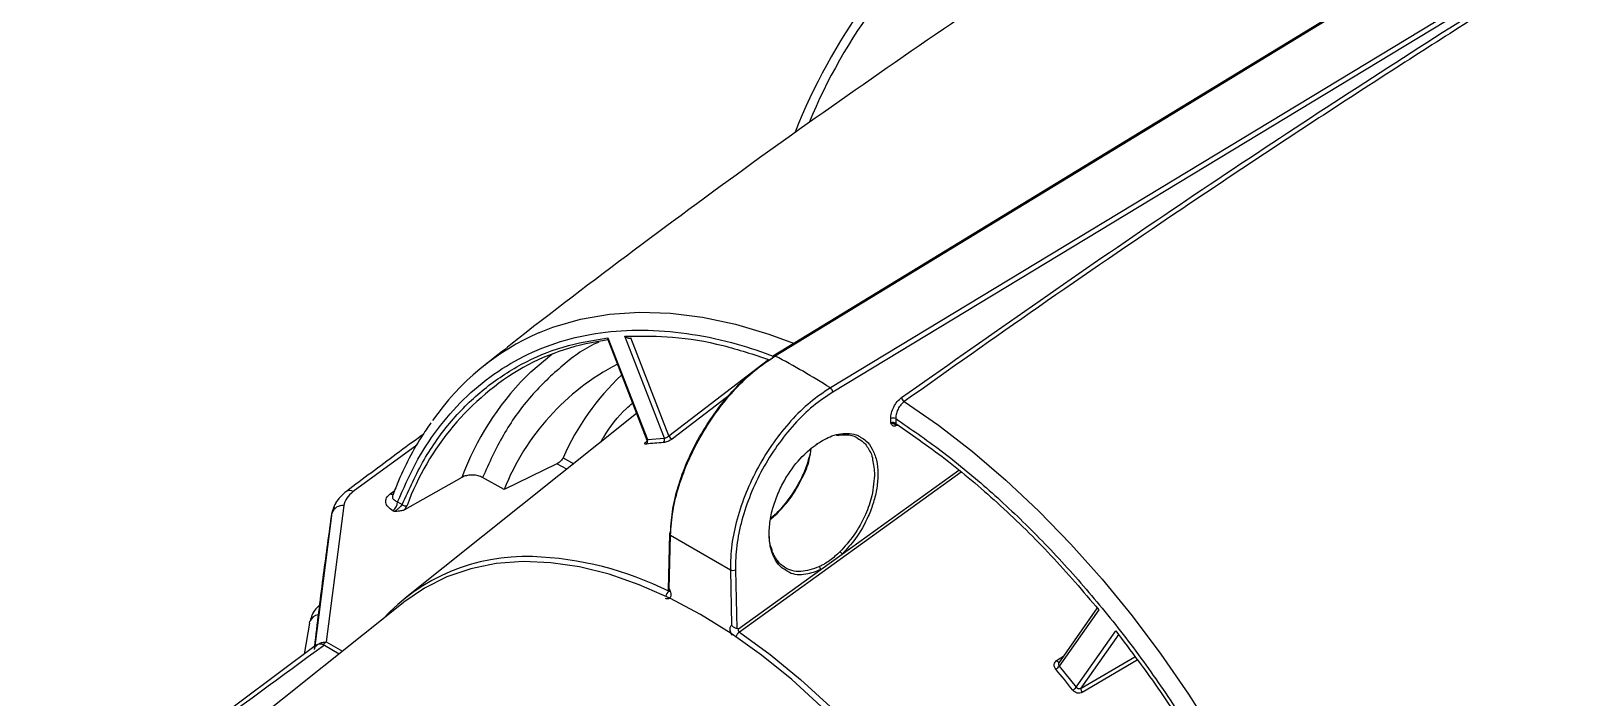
# Model space of a CAD drawing. Extents: x 17.1 to 113.1, y 3.8 to 84.5.
# Drawn here: x 18.74 to 25.23, y 9.67 to 12.47 of the extents above; entities that cross this region are included whole.
import ezdxf

# ---------------------------------------------------------------- set-up
doc = ezdxf.new("R2010")
doc.units = 0
doc.header["$MEASUREMENT"] = 0
doc.layers.add('OBJECT', color=7, linetype='CONTINUOUS')

msp = doc.modelspace()

# ---------------------------------------------------------------- linework, layer by layer
at = {"layer": 'OBJECT'}
for p, q in [((21.8732, 11.1011), (24.8677, 12.9267)), ((25.111, 12.7862), (22.1054, 10.967)), ((25.1213, 12.7687), (22.1158, 10.9495)), ((21.169, 11.1706), (21.3336, 10.7464)), ((21.1692, 11.1781), (21.3356, 10.7492)), ((21.4072, 10.7556), (21.2407, 11.1845)), ((21.2407, 11.1845), (21.259, 11.1841)), ((21.2581, 11.1758), (21.2676, 11.176)), ((21.4257, 10.7648), (21.2657, 11.1773)), ((21.4257, 10.7648), (21.8459, 11.0865)), ((21.8634, 11.0952), (21.8732, 11.1011)), ((21.6919, 10.9449), (21.4408, 10.7526)), ((21.29, 10.8587), (20.3167, 10.0822)), ((22.36, 10.8189), (22.3595, 10.8374)), ((22.3807, 10.8377), (22.3812, 10.8165)), ((22.3836, 10.8127), (22.3819, 10.8122)), ((20.3654, 10.7259), (20.0982, 10.5313)), ((21.3356, 10.7492), (21.4072, 10.7556)), ((20.9814, 10.6728), (21.026, 10.648)), ((20.5546, 10.5902), (20.3133, 10.4534)), ((20.7329, 10.5389), (20.6421, 10.5894)), ((20.955, 10.6474), (20.7329, 10.5389)), ((20.9963, 10.6244), (20.955, 10.6474)), ((22.6559, 10.6117), (21.723, 9.9395)), ((22.155, 10.2672), (22.6455, 10.6206)), ((20.2532, 10.5212), (20.2728, 10.5354)), ((20.0583, 10.4714), (19.9845, 9.8978)), ((20.0147, 10.4563), (20.0086, 10.441)), ((20.0112, 10.4533), (20.0088, 10.4415)), ((20.0134, 10.4568), (20.0114, 10.451)), ((20.0173, 10.4629), (20.0147, 10.4563)), ((20.285, 10.487), (20.3043, 10.4762)), ((20.0069, 10.4356), (19.9338, 9.8654)), ((20.0086, 10.441), (19.9357, 9.8695)), ((20.0085, 10.4396), (20.0069, 10.4356)), ((20.2709, 10.4466), (20.2644, 10.4502)), ((21.8714, 10.4309), (21.8529, 10.4176)), ((21.853, 10.4181), (21.8818, 10.4388)), ((21.8793, 10.4366), (21.8714, 10.4309)), ((21.4287, 10.353), (21.4233, 10.1188)), ((21.4279, 10.1201), (21.4331, 10.3466)), ((21.4331, 10.3466), (21.6848, 10.2013)), ((22.0649, 10.2022), (22.155, 10.2672)), ((21.6848, 10.2013), (21.69, 9.9687)), ((21.706, 10.2016), (21.7115, 9.9544)), ((21.7187, 9.9527), (22.0649, 10.2022)), ((20.3081, 10.0626), (18.742, 8.8133)), ((23.2281, 10.0409), (23.066, 9.8104)), ((23.2348, 10.0333), (23.0684, 9.7966)), ((19.9147, 9.9773), (19.8917, 9.8466)), ((21.7187, 9.9527), (21.7115, 9.9544)), ((23.1399, 9.7076), (23.3063, 9.9444)), ((19.9443, 9.886), (18.9941, 9.1763)), ((19.9768, 9.8843), (20.0394, 9.8482)), ((19.9845, 9.8978), (20.0534, 9.8594)), ((23.1603, 9.7035), (23.3204, 9.9312)), ((23.0574, 9.8194), (23.0857, 9.8383)), ((23.1603, 9.7035), (23.3858, 9.8358)), ((23.3964, 9.8214), (23.165, 9.6856)), ((23.0684, 9.7966), (23.1399, 9.7076))]:
    msp.add_line(p, q, dxfattribs=at)
at = {"layer": 'OBJECT', "flags": 128}
for points in [[(24.8607, 12.9271), (23.3752, 12.0215), (21.8662, 11.1015)], [(20.882, 11.1999), (20.9386, 11.2219), (21.0543, 11.2558), (21.1757, 11.2771), (21.3022, 11.2857), (21.4332, 11.2816), (21.5681, 11.2647), (21.7064, 11.2351), (21.8472, 11.193), (21.9504, 11.1549)], [(20.8238, 11.0135), (20.8452, 11.0342), (20.9344, 11.1091)], [(22.4163, 10.9094), (22.5604, 10.8094), (22.7033, 10.6988), (22.8442, 10.5783), (22.9824, 10.4482), (23.1173, 10.3093), (23.2483, 10.1622), (23.3748, 10.0076), (23.4962, 9.8461), (23.612, 9.6786), (23.7215, 9.5058), (23.8243, 9.3285), (23.9199, 9.1476), (24.0078, 8.9639), (24.0878, 8.7781), (24.1593, 8.5913), (24.222, 8.4043), (24.2757, 8.2178)], [(22.3812, 10.8165), (22.3813, 10.8144), (22.3817, 10.8125), (22.3825, 10.8111), (22.3837, 10.81), (22.3852, 10.8095), (22.3869, 10.8094), (22.3889, 10.8098), (22.3897, 10.8102)], [(22.0489, 10.7313), (22.0489, 10.7299), (22.0486, 10.7286), (22.0481, 10.7276), (22.0473, 10.7269), (22.0463, 10.7265), (22.0452, 10.7265), (22.0439, 10.7268), (22.0438, 10.7268)], [(20.0706, 10.5321), (20.0695, 10.5315), (20.0674, 10.53)], [(20.0069, 10.4356), (20.0054, 10.4262), (20.0054, 10.4247)], [(21.8762, 10.4331), (21.8749, 10.4337), (21.8737, 10.4341), (21.8727, 10.4343), (21.872, 10.4341), (21.8714, 10.4337), (21.8711, 10.433), (21.8711, 10.432), (21.8714, 10.4309)], [(22.0671, 9.6268), (21.9428, 9.7393), (21.8162, 9.8417), (21.688, 9.9333), (21.5589, 10.0137), (21.4299, 10.0823), (21.3017, 10.1387), (21.175, 10.1825), (21.0508, 10.2135), (20.9298, 10.2314), (20.8126, 10.2362), (20.7002, 10.2278), (20.5931, 10.2062), (20.492, 10.1717), (20.3977, 10.1244), (20.3105, 10.0646), (20.3081, 10.0626)], [(19.9147, 9.9773), (19.9163, 9.9849), (19.9166, 9.9856)], [(21.723, 9.9395), (21.8526, 9.8451), (21.9804, 9.7398), (22.1057, 9.6244), (22.2276, 9.4996), (22.3453, 9.3661), (22.4582, 9.2249), (22.5655, 9.0768), (22.6665, 8.9227), (22.7606, 8.7636), (22.8472, 8.6006), (22.9257, 8.4346), (22.9956, 8.2667), (23.0531, 8.1085)], [(23.0574, 9.8194), (23.0593, 9.8175), (23.0612, 9.8158), (23.0632, 9.8146), (23.065, 9.8138), (23.0668, 9.8135), (23.0683, 9.8136), (23.0683, 9.8136)]]:
    msp.add_lwpolyline(points, dxfattribs=at)
at = {"layer": 'OBJECT'}
for centre, radius, start, end in [((24.3153, 11.1075), 2.5372, 130.11325, 158.36759), ((24.2443, 11.1512), 2.4159, 129.62774, 157.284), ((21.2989, 10.2361), 1.0501, 113.38966, 145.62268), ((21.298, 10.1639), 1.0127, 97.27112, 118.61628), ((21.8695, 11.0961), 0.00621, 53.58737, 188.85084), ((21.3737, 10.0858), 1.1179, 120.10298, 159.77848), ((21.6817, 10.1619), 1.0209, 117.56325, 158.32961), ((20.4551, 8.3764), 3.0716, 57.50085, 62.50453), ((21.6973, 10.1608), 1.2207, 135.68825, 159.40591), ((21.9686, 10.237), 1.0791, 133.40631, 156.18006), ((22.092, 10.9473), 0.0239, 5.18037, 55.65696), ((22.4308, 10.9311), 0.0261, 190.70936, 236.12298), ((22.3704, 10.8165), 0.0236, 64.1709, 117.49058), ((22.3877, 10.8082), 0.00639, 148.76438, 183.0638), ((21.3205, 10.7424), 0.0166, 312.89321, 24.19453), ((21.4546, 9.7571), 0.9808, 93.02483, 97.19424), ((21.3914, 10.7491), 0.017, 312.50611, 22.11673), ((21.4447, 10.7728), 0.0206, 203.01462, 259.31128), ((20.0836, 10.5035), 0.0314, 62.26496, 114.4523), ((20.2616, 10.5372), 0.0181, 242.40043, 293.5507), ((20.0536, 10.4232), 0.0484, 84.48268, 158.43204), ((20.2395, 10.4883), 0.0455, 303.25695, 358.37595), ((20.3173, 10.4887), 0.018, 223.65961, 293.94103), ((21.7208, 9.8747), 1.8033, 161.69911, 161.88045), ((21.4356, 10.3529), 0.00677, 112.23235, 247.97835), ((22.1341, 10.2577), 0.023, 24.40404, 59.61101), ((20.8229, 9.4414), 0.8159, 87.95053, 137.47003), ((20.8034, 8.8624), 1.3952, 63.50077, 87.99751), ((21.6951, 10.2225), 0.0236, 244.1699, 297.49222), ((22.0504, 10.2024), 0.0145, 359.06003, 56.51439), ((21.4485, 10.0822), 0.0366, 128.14321, 166.94725), ((19.9579, 9.9682), 0.0449, 98.71001, 157.23394), ((21.7494, 9.9038), 0.0444, 126.44346, 158.8797), ((23.0264, 9.828), 0.0524, 301.75659, 323.14216), ((20.0194, 7.2712), 3.9396, 37.96959, 39.61954), ((23.0927, 9.748), 0.0621, 301.4155, 319.40096), ((23.1794, 9.6988), 0.0196, 166.28225, 222.57433)]:
    msp.add_arc(centre, radius, start, end, dxfattribs=at)
for points, knots in [([(22.4051, 10.9262), (22.7508, 11.1693), (23.442, 11.6556), (24.4836, 12.3412), (25.4979, 12.9792), (26.1655, 13.3693), (26.4844, 13.5557)], [0, 0, 0, 0, 0.255394, 0.510845, 0.766264, 1, 1, 1, 1]), ([(26.4844, 13.5329), (26.3163, 13.4353), (25.9486, 13.222), (25.3833, 12.8796), (24.7832, 12.5055), (24.1789, 12.1164), (23.5763, 11.7161), (22.9883, 11.3143), (22.6045, 11.0427), (22.4163, 10.9094)], [0, 0, 0, 0, 0.123528, 0.270146, 0.415672, 0.565188, 0.715491, 0.860428, 1, 1, 1, 1]), ([(23.2361, 12.9091), (23.1198, 12.8338), (22.8193, 12.6395), (22.3431, 12.3145), (21.8067, 11.9363), (21.2795, 11.5474), (20.8949, 11.2562), (20.6889, 11.0919), (20.653, 11.0632)], [0, 0, 0, 0, 0.130614, 0.3372653, 0.5438032, 0.7501944, 0.9564046, 1, 1, 1, 1]), ([(20.285, 10.487), (20.3089, 10.5417), (20.3571, 10.6519), (20.4507, 10.7955), (20.5608, 10.9225), (20.6882, 11.0288), (20.8316, 11.1125), (20.9889, 11.1717), (21.1582, 11.2055), (21.3371, 11.2138), (21.5227, 11.1961), (21.7006, 11.1591), (21.8175, 11.1175), (21.8696, 11.099)], [0, 0, 0, 0, 0.088772, 0.178979, 0.270527, 0.364034, 0.458099, 0.55261, 0.647126, 0.741191, 0.834692, 0.926246, 1, 1, 1, 1]), ([(20.3043, 10.4762), (20.3334, 10.5406), (20.3917, 10.6699), (20.5086, 10.8316), (20.6458, 10.967), (20.8036, 11.0709), (20.9773, 11.1451), (21.1054, 11.1671), (21.1692, 11.1781)], [0, 0, 0, 0, 0.165461, 0.332207, 0.5, 0.667784, 0.834534, 1, 1, 1, 1]), ([(21.1692, 11.1781), (21.1689, 11.1765), (21.1683, 11.1735), (21.1689, 11.1715), (21.1691, 11.1706)], [0, 0, 0, 0, 0.543604, 1, 1, 1, 1]), ([(21.2407, 11.1845), (21.2425, 11.1831), (21.2459, 11.1803), (21.2515, 11.1777), (21.2563, 11.1764), (21.26, 11.176), (21.2632, 11.1763), (21.2649, 11.1769), (21.2657, 11.1773)], [0, 0, 0, 0, 0.249625, 0.499334, 0.644997, 0.77504, 0.892155, 1, 1, 1, 1]), ([(21.259, 11.1841), (21.3194, 11.1847), (21.4467, 11.1858), (21.6448, 11.1527), (21.7834, 11.1071), (21.8487, 11.0856)], [0, 0, 0, 0, 0.323387, 0.681244, 1, 1, 1, 1]), ([(21.1308, 11.159), (21.1275, 11.1577), (21.0686, 11.1328), (20.9693, 11.0566), (20.8372, 10.9293), (20.7261, 10.774), (20.67, 10.6508), (20.6421, 10.5894)], [0, 0, 0, 0, 0.014572, 0.262122, 0.509686, 0.755758, 1, 1, 1, 1]), ([(21.4331, 10.3466), (21.4354, 10.3809), (21.44, 10.4479), (21.4676, 10.5568), (21.5086, 10.6657), (21.5637, 10.7729), (21.63, 10.8739), (21.7056, 10.9647), (21.7877, 11.0436), (21.8447, 11.0819), (21.8732, 11.1011)], [0, 0, 0, 0, 0.128141, 0.25071, 0.37607, 0.500341, 0.624825, 0.749582, 0.874632, 1, 1, 1, 1]), ([(21.4331, 10.3591), (21.4354, 10.3919), (21.4399, 10.4572), (21.4668, 10.5633), (21.5071, 10.6701), (21.5611, 10.775), (21.6261, 10.8737), (21.7001, 10.9624), (21.7802, 11.0392), (21.8357, 11.0765), (21.8634, 11.0952)], [0, 0, 0, 0, 0.125666, 0.250539, 0.37567, 0.500227, 0.625486, 0.75002, 0.875177, 1, 1, 1, 1]), ([(22.1054, 10.967), (22.0769, 10.9478), (22.0198, 10.9095), (21.9386, 10.8299), (21.8646, 10.7379), (21.8006, 10.6355), (21.7486, 10.5263), (21.7112, 10.4155), (21.6876, 10.3047), (21.6857, 10.2362), (21.6848, 10.2013)], [0, 0, 0, 0, 0.125536, 0.250752, 0.375675, 0.500324, 0.624651, 0.75007, 0.872262, 1, 1, 1, 1]), ([(22.1158, 10.9495), (22.0878, 10.9307), (22.0322, 10.8933), (21.9529, 10.8155), (21.8808, 10.7259), (21.8183, 10.6255), (21.7677, 10.5189), (21.7311, 10.4098), (21.7084, 10.3018), (21.7068, 10.2349), (21.706, 10.2016)], [0, 0, 0, 0, 0.125719, 0.250525, 0.375694, 0.500217, 0.625479, 0.750016, 0.875168, 1, 1, 1, 1]), ([(22.3595, 10.8374), (22.3601, 10.8453), (22.3611, 10.8612), (22.3712, 10.8868), (22.3862, 10.9103), (22.3988, 10.9209), (22.4051, 10.9262)], [0, 0, 0, 0, 0.250273, 0.50013, 0.750038, 1, 1, 1, 1]), ([(22.4163, 10.9094), (22.4114, 10.9053), (22.4013, 10.8968), (22.3899, 10.8786), (22.3836, 10.8621), (22.3808, 10.8485), (22.3808, 10.8414), (22.3807, 10.8377)], [0, 0, 0, 0, 0.243058, 0.499191, 0.717444, 0.850776, 1, 1, 1, 1]), ([(21.1395, 10.7386), (21.1436, 10.7458), (21.1743, 10.7996), (21.2189, 10.8551), (21.2644, 10.8954), (21.2729, 10.9029)], [0, 0, 0, 0, 0.112305, 0.834724, 1, 1, 1, 1]), ([(20.4253, 10.8199), (20.4115, 10.8004), (20.3757, 10.7496), (20.3264, 10.6581), (20.2868, 10.5756), (20.269, 10.5252), (20.2651, 10.5144)], [0, 0, 0, 0, 0.215499, 0.560292, 0.905585, 1, 1, 1, 1]), ([(22.3812, 10.8165), (22.3802, 10.8172), (22.3785, 10.8184), (22.3749, 10.8198), (22.3712, 10.8206), (22.3676, 10.8208), (22.3638, 10.8205), (22.3615, 10.8195), (22.36, 10.8189)], [0, 0, 0, 0, 0.162328, 0.299898, 0.500021, 0.632314, 0.759872, 1, 1, 1, 1]), ([(22.3813, 10.8078), (22.3801, 10.8072), (22.3775, 10.806), (22.3726, 10.8053), (22.3651, 10.8076), (22.362, 10.8144), (22.36, 10.8189)], [0, 0, 0, 0, 0.124906, 0.250438, 0.499607, 1, 1, 1, 1]), ([(22.36, 10.8189), (22.3617, 10.8189), (22.3675, 10.8187), (22.374, 10.8151), (22.3785, 10.8127)], [0, 0, 0, 0, 0.30979, 1, 1, 1, 1]), ([(22.3785, 10.8127), (22.3803, 10.8119), (22.383, 10.8107), (22.3865, 10.8109), (22.3882, 10.8116), (22.389, 10.8119)], [0, 0, 0, 0, 0.521025, 0.762756, 1, 1, 1, 1]), ([(22.3807, 10.8377), (22.4444, 10.7939), (22.5727, 10.7057), (22.7634, 10.5481), (22.9529, 10.371), (23.1384, 10.1739), (23.3173, 9.9591), (23.4866, 9.7298), (23.644, 9.4889), (23.7873, 9.2397), (23.9148, 8.9863), (24.0248, 8.7322), (24.1185, 8.4805), (24.1667, 8.3146), (24.1906, 8.2324)], [0, 0, 0, 0, 0.0803207, 0.16194, 0.244772, 0.3293776, 0.4144874, 0.5, 0.5855181, 0.670628, 0.755228, 0.8380655, 0.919682, 1, 1, 1, 1]), ([(22.3812, 10.8165), (22.4554, 10.7651), (22.6042, 10.6618), (22.8227, 10.474), (23.0352, 10.2664), (23.1684, 10.1109), (23.2348, 10.0333)], [0, 0, 0, 0, 0.249262, 0.5, 0.750738, 1, 1, 1, 1]), ([(20.392, 10.7711), (20.3544, 10.7434), (20.2465, 10.6641), (20.14, 10.5841), (20.0706, 10.5321)], [0, 0, 0, 0, 0.348722, 1, 1, 1, 1]), ([(21.3318, 10.7302), (21.3298, 10.7302), (21.3257, 10.73), (21.3243, 10.7327), (21.3266, 10.7372), (21.331, 10.741), (21.3333, 10.743)], [0, 0, 0, 0, 0.249981, 0.499781, 0.749125, 1, 1, 1, 1]), ([(21.3322, 10.7501), (21.3326, 10.7486), (21.3334, 10.7456), (21.333, 10.7431), (21.333, 10.7423), (21.3332, 10.7423), (21.3332, 10.7423)], [0, 0, 0, 0, 0.380208, 0.761096, 0.957885, 1, 1, 1, 1]), ([(21.3324, 10.7502), (21.3325, 10.7499), (21.3328, 10.7489), (21.3346, 10.7491), (21.3356, 10.7492)], [0, 0, 0, 0, 0.387976, 1, 1, 1, 1]), ([(21.4408, 10.7526), (21.438, 10.7506), (21.4322, 10.7466), (21.4216, 10.7414), (21.411, 10.7377), (21.4056, 10.737), (21.4029, 10.7366)], [0, 0, 0, 0, 0.250088, 0.499956, 0.749358, 1, 1, 1, 1]), ([(21.4072, 10.7556), (21.4085, 10.7557), (21.4112, 10.756), (21.4164, 10.7581), (21.4205, 10.7606), (21.4236, 10.7628), (21.425, 10.7641), (21.4257, 10.7648)], [0, 0, 0, 0, 0.24812, 0.499397, 0.73019, 0.860284, 1, 1, 1, 1]), ([(21.92, 10.1983), (21.9136, 10.2018), (21.8954, 10.2117), (21.8727, 10.2415), (21.8539, 10.2868), (21.8462, 10.3435), (21.8503, 10.407), (21.8655, 10.4725), (21.8896, 10.5353), (21.9278, 10.6067), (21.9812, 10.6781), (22.0279, 10.7149), (22.0489, 10.7313)], [0, 0, 0, 0, 0.050351, 0.144078, 0.242547, 0.343571, 0.444593, 0.543058, 0.63678, 0.724183, 0.876495, 1, 1, 1, 1]), ([(21.8762, 10.4331), (21.8969, 10.4551), (21.9397, 10.5006), (21.987, 10.5829), (22.0179, 10.657), (22.0228, 10.6971), (22.0247, 10.7129)], [0, 0, 0, 0, 0.280806, 0.579634, 0.83465, 1, 1, 1, 1]), ([(22.0489, 10.7313), (22.0701, 10.744), (22.1173, 10.772), (22.1765, 10.7783), (22.216, 10.771), (22.2298, 10.7611), (22.2335, 10.7585)], [0, 0, 0, 0, 0.314616, 0.699721, 0.919465, 1, 1, 1, 1]), ([(22.1314, 10.7673), (22.1459, 10.7689), (22.1756, 10.7722), (22.2058, 10.7658), (22.2191, 10.7559), (22.2215, 10.7541)], [0, 0, 0, 0, 0.4412483, 0.8993163, 1, 1, 1, 1]), ([(22.2335, 10.7585), (22.2411, 10.7542), (22.2606, 10.7429), (22.2835, 10.7105), (22.301, 10.664), (22.3072, 10.6079), (22.3026, 10.5471), (22.2883, 10.486), (22.2608, 10.4128), (22.2172, 10.3347), (22.1743, 10.2881), (22.155, 10.2672)], [0, 0, 0, 0, 0.066941, 0.173711, 0.28311, 0.392512, 0.499287, 0.601166, 0.696485, 0.863533, 1, 1, 1, 1]), ([(22.2215, 10.7541), (22.2298, 10.7491), (22.244, 10.7405), (22.2575, 10.7238), (22.2648, 10.7126), (22.2683, 10.7063), (22.27, 10.7031), (22.2708, 10.7014), (22.2712, 10.7006), (22.2714, 10.7002), (22.2715, 10.7), (22.2716, 10.6999), (22.2716, 10.6998), (22.2716, 10.6998), (22.2716, 10.6998), (22.2716, 10.6998), (22.2716, 10.6998), (22.2716, 10.6998), (22.2716, 10.6998), (22.2716, 10.6998), (22.2778, 10.6933), (22.2845, 10.6627), (22.2886, 10.6307), (22.2912, 10.6095)], [0, 0, 0, 0, 0.198563, 0.341758, 0.4167, 0.455005, 0.474365, 0.484098, 0.488977, 0.49142, 0.492642, 0.493253, 0.493559, 0.493712, 0.493788, 0.493826, 0.493846, 0.493855, 0.49386, 0.493862, 0.493865, 0.665614, 1, 1, 1, 1]), ([(20.9814, 10.6728), (20.9802, 10.6707), (20.9779, 10.6665), (20.9717, 10.6594), (20.9643, 10.653), (20.9585, 10.6491), (20.9556, 10.6477), (20.955, 10.6474)], [0, 0, 0, 0, 0.243971, 0.488094, 0.725807, 0.945379, 1, 1, 1, 1]), ([(21.8714, 10.4309), (21.8911, 10.4517), (21.935, 10.4981), (21.9805, 10.5756), (22.0093, 10.6433), (22.0176, 10.6771), (22.0213, 10.6922)], [0, 0, 0, 0, 0.285762, 0.636865, 0.83777, 1, 1, 1, 1]), ([(20.6421, 10.5894), (20.6362, 10.5921), (20.6242, 10.5976), (20.6016, 10.6007), (20.5793, 10.5993), (20.5636, 10.5949), (20.5565, 10.5912), (20.5546, 10.5902)], [0, 0, 0, 0, 0.238726, 0.477734, 0.707735, 0.921561, 1, 1, 1, 1]), ([(22.2912, 10.6095), (22.2893, 10.5778), (22.2859, 10.5213), (22.2534, 10.4294), (22.208, 10.3456), (22.166, 10.2997), (22.1457, 10.2775)], [0, 0, 0, 0, 0.28003, 0.500009, 0.757775, 1, 1, 1, 1]), ([(20.0673, 10.53), (20.0553, 10.5195), (20.0308, 10.4984), (20.0191, 10.4722), (20.0131, 10.459)], [0, 0, 0, 0, 0.49383, 1, 1, 1, 1]), ([(20.0982, 10.5313), (20.0878, 10.5221), (20.0669, 10.5037), (20.0612, 10.4822), (20.0583, 10.4714)], [0, 0, 0, 0, 0.498504, 1, 1, 1, 1]), ([(20.2644, 10.4502), (20.2572, 10.4552), (20.2427, 10.465), (20.2335, 10.484), (20.2354, 10.5041), (20.2473, 10.5155), (20.2532, 10.5212)], [0, 0, 0, 0, 0.250172, 0.500067, 0.749913, 1, 1, 1, 1]), ([(20.0277, 10.4856), (20.0268, 10.4847), (20.0237, 10.4818), (20.0229, 10.4782), (20.0223, 10.4757)], [0, 0, 0, 0, 0.289313, 1, 1, 1, 1]), ([(20.2645, 10.5146), (20.264, 10.5133), (20.2627, 10.5098), (20.2639, 10.5027), (20.2699, 10.494), (20.2799, 10.4893), (20.285, 10.487)], [0, 0, 0, 0, 0.118962, 0.305994, 0.65275, 1, 1, 1, 1]), ([(20.3043, 10.4762), (20.3026, 10.4739), (20.2991, 10.4694), (20.2919, 10.4623), (20.2855, 10.4567), (20.2803, 10.4527), (20.2754, 10.4493), (20.2723, 10.4475), (20.2709, 10.4466)], [0, 0, 0, 0, 0.250064, 0.499105, 0.634955, 0.762997, 0.884268, 1, 1, 1, 1]), ([(20.3133, 10.4534), (20.3119, 10.4527), (20.3062, 10.45), (20.2911, 10.448), (20.2782, 10.4471), (20.2709, 10.4466)], [0, 0, 0, 0, 0.118324, 0.498391, 1, 1, 1, 1]), ([(20.3133, 10.4534), (20.3157, 10.4567), (20.3206, 10.4634), (20.3233, 10.4693), (20.3247, 10.4722)], [0, 0, 0, 0, 0.499883, 1, 1, 1, 1]), ([(20.0054, 10.4247), (19.9934, 10.3385), (19.9681, 10.1566), (19.9462, 9.9745), (19.9347, 9.8787)], [0, 0, 0, 0, 0.474004, 1, 1, 1, 1]), ([(21.852, 10.4124), (21.8528, 10.4129), (21.8582, 10.417), (21.8664, 10.424), (21.8736, 10.4306), (21.8762, 10.4331)], [0, 0, 0, 0, 0.092249, 0.665631, 1, 1, 1, 1]), ([(22.0584, 10.2145), (22.0321, 10.2051), (21.9773, 10.1855), (21.9198, 10.2033), (21.8886, 10.2314), (21.8759, 10.2495), (21.87, 10.2602), (21.8672, 10.266), (21.8658, 10.269), (21.8651, 10.2706), (21.8648, 10.2714), (21.8646, 10.2717), (21.8645, 10.2719), (21.8645, 10.272), (21.8645, 10.2721), (21.8644, 10.2721), (21.8644, 10.2721), (21.8644, 10.2721), (21.8644, 10.2721), (21.8644, 10.2721), (21.8644, 10.2721), (21.8644, 10.2721), (21.861, 10.2719), (21.8621, 10.2851), (21.8498, 10.3053), (21.8489, 10.3334), (21.8481, 10.355)], [0, 0, 0, 0, 0.2399521, 0.4987942, 0.6200606, 0.6871573, 0.722318, 0.7403003, 0.7493916, 0.7539622, 0.7562539, 0.7574018, 0.7579756, 0.7582624, 0.7584065, 0.7584783, 0.7585143, 0.7585322, 0.7585411, 0.7585454, 0.7585479, 0.7585488, 0.7585504, 0.7865497, 0.8361839, 1, 1, 1, 1]), ([(22.1457, 10.2775), (22.1319, 10.2644), (22.1112, 10.2448), (22.0838, 10.2277), (22.0686, 10.2195), (22.0612, 10.2159), (22.0584, 10.2145)], [0, 0, 0, 0, 0.500944, 0.749949, 0.907607, 1, 1, 1, 1]), ([(22.0649, 10.2022), (22.0438, 10.1942), (21.9968, 10.1764), (21.9472, 10.1802), (21.9244, 10.1953), (21.92, 10.1983)], [0, 0, 0, 0, 0.39474, 0.881563, 1, 1, 1, 1]), ([(21.4279, 10.1201), (21.4293, 10.1171), (21.4322, 10.1113), (21.4343, 10.1023), (21.4347, 10.094), (21.4332, 10.0871), (21.4298, 10.0818), (21.4249, 10.079), (21.4188, 10.0784), (21.4142, 10.0801), (21.412, 10.081)], [0, 0, 0, 0, 0.125085, 0.250241, 0.37481, 0.499483, 0.624581, 0.749701, 0.874734, 1, 1, 1, 1]), ([(21.4279, 10.1201), (21.4265, 10.1197), (21.4242, 10.119), (21.4231, 10.1188), (21.4234, 10.1188), (21.4234, 10.1188)], [0, 0, 0, 0, 0.567983, 0.962983, 1, 1, 1, 1]), ([(21.4232, 10.1191), (21.424, 10.1176), (21.4252, 10.1152), (21.4259, 10.1135), (21.4262, 10.1129)], [0, 0, 0, 0, 0.650435, 1, 1, 1, 1]), ([(21.4262, 10.1129), (21.4263, 10.1125), (21.4269, 10.1111), (21.4274, 10.1098), (21.4277, 10.1088), (21.4279, 10.109), (21.428, 10.1091)], [0, 0, 0, 0, 0.170654, 0.559587, 0.909779, 1, 1, 1, 1]), ([(19.958, 10.0542), (19.952, 10.0488), (19.9295, 10.0284), (19.922, 10.0037), (19.9165, 9.9856)], [0, 0, 0, 0, 0.26742, 1, 1, 1, 1]), ([(21.693, 9.9247), (21.6913, 9.9274), (21.688, 9.9328), (21.6847, 9.9418), (21.6832, 9.9506), (21.6836, 9.9584), (21.6857, 9.9649), (21.6886, 9.9675), (21.69, 9.9687)], [0, 0, 0, 0, 0.1601902, 0.3283247, 0.4964162, 0.6642384, 0.8319821, 1, 1, 1, 1]), ([(21.7115, 9.9544), (21.7099, 9.9548), (21.7067, 9.9557), (21.7008, 9.9584), (21.6949, 9.9626), (21.6918, 9.9665), (21.69, 9.9687)], [0, 0, 0, 0, 0.249586, 0.499415, 0.704783, 1, 1, 1, 1]), ([(21.723, 9.9395), (21.7222, 9.9402), (21.7206, 9.9417), (21.719, 9.9452), (21.7183, 9.949), (21.7186, 9.9515), (21.7187, 9.9527)], [0, 0, 0, 0, 0.241266, 0.487209, 0.741146, 1, 1, 1, 1]), ([(23.3063, 9.9444), (23.3701, 9.8598), (23.4982, 9.6898), (23.672, 9.415), (23.8297, 9.129), (23.9669, 8.8351), (24.0838, 8.5385), (24.1422, 8.3419), (24.1712, 8.2439)], [0, 0, 0, 0, 0.165461, 0.332207, 0.5, 0.667784, 0.834534, 1, 1, 1, 1]), ([(19.9768, 9.8843), (19.7964, 9.7524), (19.4743, 9.5167), (19.1537, 9.2803), (19.0126, 9.1764)], [0, 0, 0, 0, 0.560011, 1, 1, 1, 1]), ([(19.9412, 9.8786), (19.9416, 9.8794), (19.9444, 9.8842), (19.9538, 9.8908), (19.9683, 9.897), (19.9792, 9.8975), (19.9845, 9.8978)], [0, 0, 0, 0, 0.061739, 0.379602, 0.697468, 1, 1, 1, 1]), ([(19.9445, 9.8856), (19.9475, 9.8874), (19.9539, 9.8912), (19.9656, 9.8899), (19.9736, 9.8859), (19.9768, 9.8843)], [0, 0, 0, 0, 0.344846, 0.734108, 1, 1, 1, 1]), ([(19.9845, 9.8978), (19.9845, 9.8978), (19.9845, 9.8978), (19.9844, 9.8977), (19.984, 9.8975), (19.9828, 9.8967), (19.9785, 9.8936), (19.9747, 9.8897), (19.9717, 9.8866)], [0, 0, 0, 0, 0.002609, 0.007282, 0.022879, 0.079009, 0.290956, 1, 1, 1, 1]), ([(23.054, 9.7834), (23.0519, 9.7865), (23.0478, 9.7927), (23.0468, 9.8032), (23.0498, 9.8128), (23.0548, 9.8172), (23.0574, 9.8194)], [0, 0, 0, 0, 0.24998, 0.499779, 0.749125, 1, 1, 1, 1]), ([(23.0705, 9.8153), (23.0697, 9.8147), (23.0682, 9.8135), (23.0661, 9.8106), (23.0648, 9.8065), (23.0652, 9.8012), (23.0673, 9.7981), (23.0684, 9.7966)], [0, 0, 0, 0, 0.139822, 0.270031, 0.501054, 0.752076, 1, 1, 1, 1]), ([(23.165, 9.6856), (23.1618, 9.6842), (23.1554, 9.6814), (23.144, 9.6822), (23.1331, 9.6867), (23.1278, 9.6922), (23.1251, 9.695)], [0, 0, 0, 0, 0.250089, 0.499955, 0.749358, 1, 1, 1, 1]), ([(23.1399, 9.7076), (23.1412, 9.7062), (23.1439, 9.7034), (23.1494, 9.7013), (23.1541, 9.7012), (23.1577, 9.7021), (23.1595, 9.703), (23.1603, 9.7035)], [0, 0, 0, 0, 0.248124, 0.499396, 0.73019, 0.860284, 1, 1, 1, 1]), ([(24.2757, 8.2178), (24.4681, 8.3085), (24.86, 8.493), (25.4486, 8.7819), (26.0341, 9.0781), (26.6104, 9.3805), (27.0078, 9.5932), (27.2144, 9.7087), (27.2358, 9.7206)], [0, 0, 0, 0, 0.1891529, 0.3851663, 0.5880463, 0.7814733, 0.977427, 1, 1, 1, 1]), ([(27.2663, 9.703), (27.0561, 9.5865), (26.4734, 9.2633), (25.4843, 8.7564), (24.6899, 8.3781), (24.293, 8.1891)], [0, 0, 0, 0, 0.2201851, 0.6104297, 1, 1, 1, 1])]:
    msp.add_open_spline(points, degree=3, knots=knots, dxfattribs=at)

doc.saveas('drawing.dxf')
